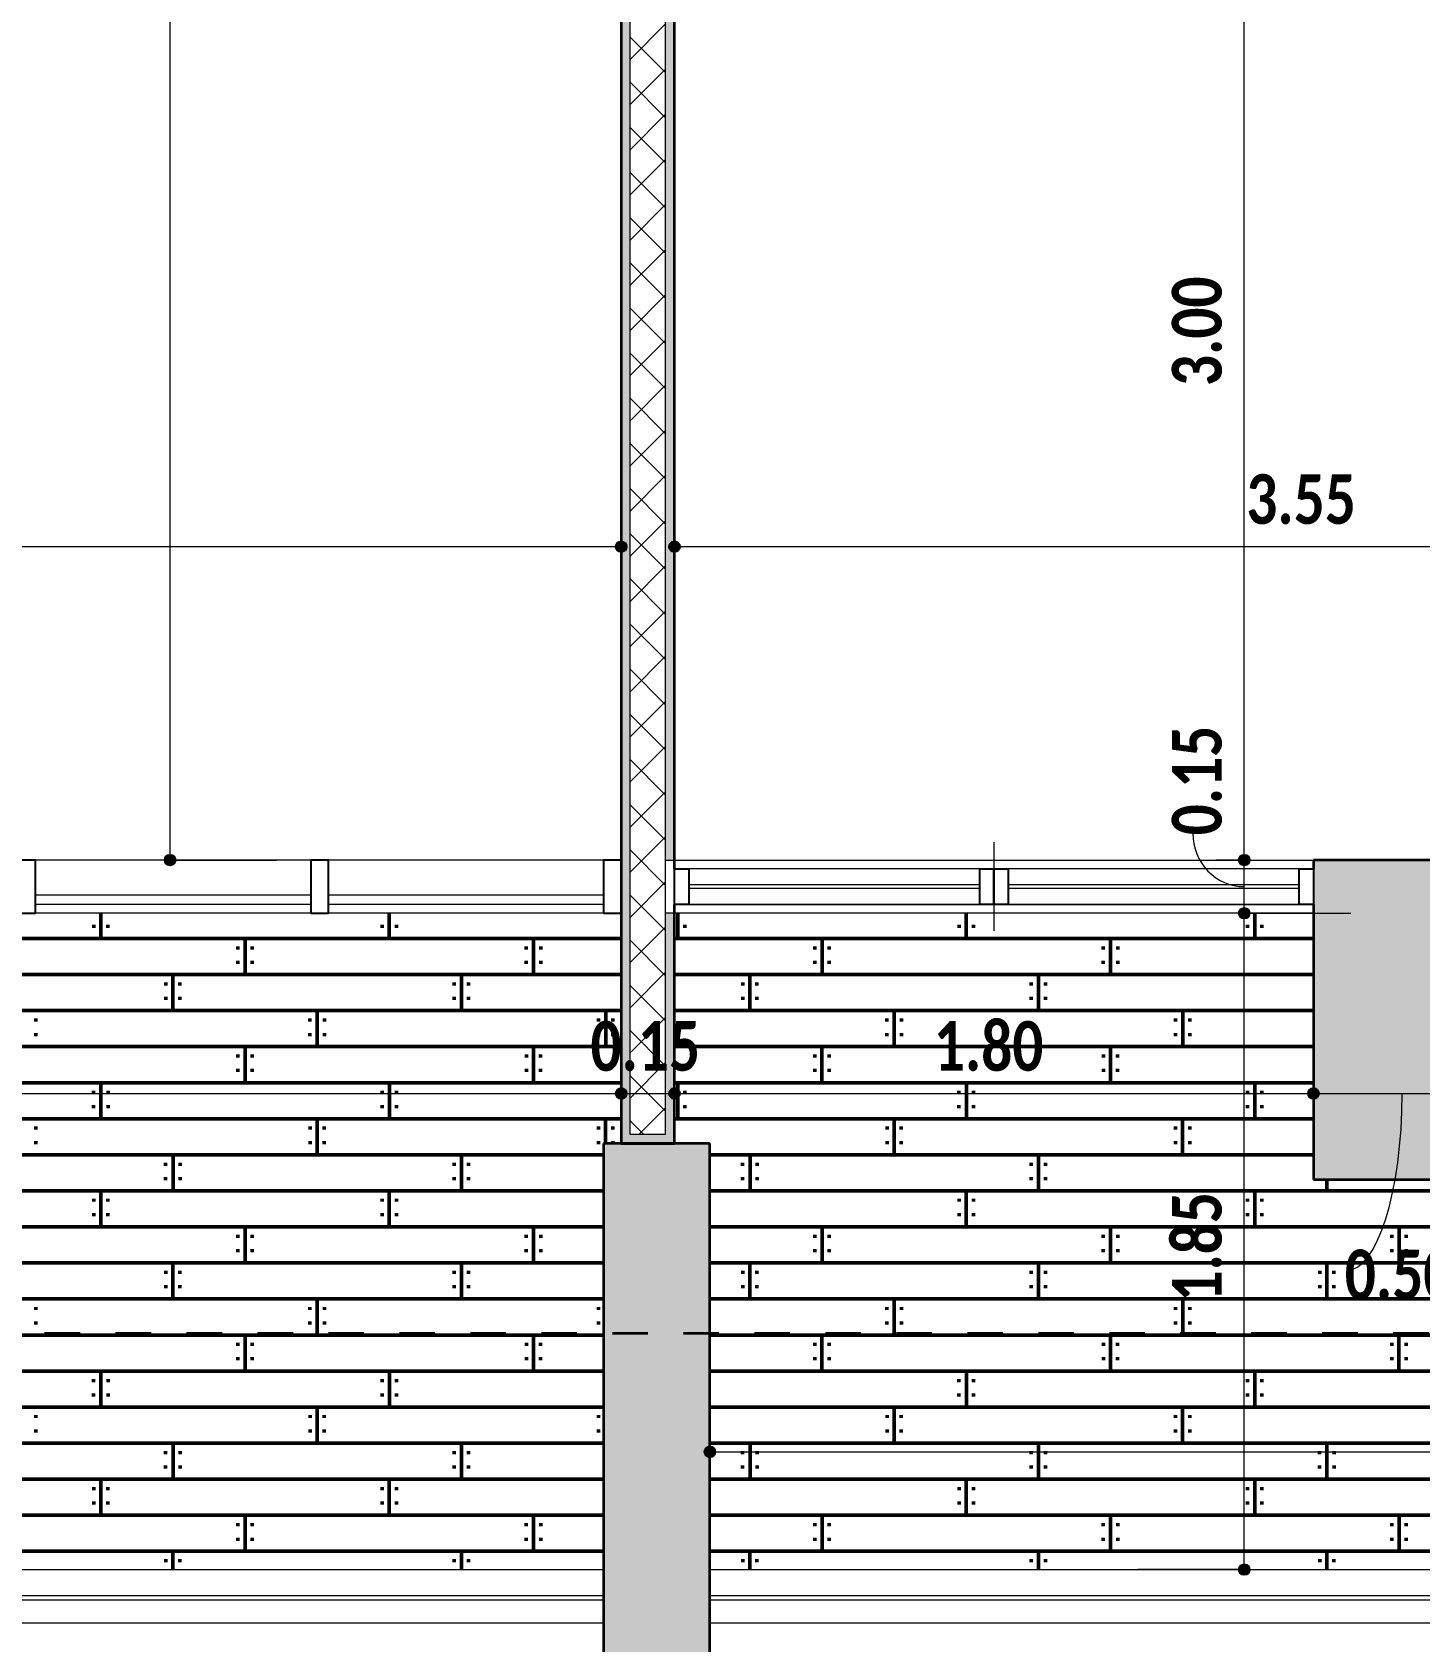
# Model space of a CAD drawing. Header units: metres. Extents: x -144 to 1000, y -717 to 29.
# Drawn here: x 881.165 to 885.075, y -569.429 to -564.893 of the extents above; entities that cross this region are included whole.
import ezdxf

# ---------------------------------------------------------------- set-up
doc = ezdxf.new("R2010")
doc.units = ezdxf.units.M
doc.linetypes.add('Basculante', pattern=[0.11625, 0.075, -0.04125])
doc.layers.get('0').update_dxf_attribs({"color": 1})
for name, color, linetype, lineweight in [('A-ANNO-DIMS', 1, 'Continuous', 9), ('A-DETL', 1, 'Continuous', 9), ('A-DETL-GENF', 1, 'Continuous', 9), ('A-FLOR', 2, 'Continuous', 9), ('A-FLOR-HRAL', 1, 'Continuous', 9), ('A-FLOR-PATT', 8, 'Continuous', 50), ('A-GLAZ', 1, 'Continuous', 9), ('A-GLAZ-CURT', 1, 'Continuous', 9), ('A-GLAZ-CWMG', 1, 'Continuous', 9), ('A-WALL', 4, 'Continuous', 9), ('S-COLS', 7, 'Continuous', 9)]:
    doc.layers.add(name, color=color, linetype=linetype, lineweight=lineweight)
doc.layers.add('A-WALL-PATT', color=7, linetype='Continuous', lineweight=35, true_color=0x9c9c9c)
doc.styles.add('Calibri_B_4', font='calibrib.ttf', dxfattribs={"height": 0.1125})

# ---------------------------------------------------------------- blocks, each defined once
blk = doc.blocks.new('J')
at = {"layer": 'A-ANNO-DIMS', "lineweight": 25}
h = blk.add_hatch(color=256, dxfattribs=at)
edge = h.paths.add_edge_path()
edge.add_arc((876.1198, -507.4921), 0.015, 0, 360)
h = blk.add_hatch(color=256, dxfattribs=at)
edge = h.paths.add_edge_path()
edge.add_arc((876.2698, -507.4921), 0.015, 0, 360)
h = blk.add_hatch(color=256, dxfattribs=at)
edge = h.paths.add_edge_path()
edge.add_arc((874.8486, -508.3754), 0.015, 0, 360)
h = blk.add_hatch(color=256, dxfattribs=at)
edge = h.paths.add_edge_path()
edge.add_arc((877.8753, -508.3754), 0.015, 0, 360)
h = blk.add_hatch(color=256, dxfattribs=at)
edge = h.paths.add_edge_path()
edge.add_arc((877.8753, -508.3754), 0.015, 0, 360)
h = blk.add_hatch(color=256, dxfattribs=at)
edge = h.paths.add_edge_path()
edge.add_arc((877.8753, -508.5254), 0.015, 0, 360)
h = blk.add_hatch(color=256, dxfattribs=at)
edge = h.paths.add_edge_path()
edge.add_arc((877.8753, -508.5254), 0.015, 0, 360)
h = blk.add_hatch(color=256, dxfattribs=at)
edge = h.paths.add_edge_path()
edge.add_arc((876.1198, -509.0336), 0.015, 0, 360)
h = blk.add_hatch(color=256, dxfattribs=at)
edge = h.paths.add_edge_path()
edge.add_arc((876.1198, -509.0336), 0.015, 0, 360)
h = blk.add_hatch(color=256, dxfattribs=at)
edge = h.paths.add_edge_path()
edge.add_arc((876.2698, -509.0336), 0.015, 0, 360)
h = blk.add_hatch(color=256, dxfattribs=at)
edge = h.paths.add_edge_path()
edge.add_arc((876.2698, -509.0336), 0.015, 0, 360)
h = blk.add_hatch(color=256, dxfattribs=at)
edge = h.paths.add_edge_path()
edge.add_arc((878.07, -509.0336), 0.015, 0, 360)
h = blk.add_hatch(color=256, dxfattribs=at)
edge = h.paths.add_edge_path()
edge.add_arc((878.07, -509.0336), 0.015, 0, 360)
h = blk.add_hatch(color=256, dxfattribs=at)
edge = h.paths.add_edge_path()
edge.add_arc((876.3698, -510.0434), 0.015, 0, 360)
h = blk.add_hatch(color=256, dxfattribs=at)
edge = h.paths.add_edge_path()
edge.add_arc((877.8753, -510.3754), 0.015, 0, 360)
at = {"layer": 'A-WALL-PATT', "lineweight": 5, "true_color": 0x747474}
blk.add_hatch(color=8, dxfattribs=at).paths.add_polyline_path([(876.1198, -509.1744), (876.1448, -509.1744), (876.1448, -505.2504), (876.1198, -505.2504), (876.1198, -509.1735)])
at = {"layer": 'A-WALL-PATT', "true_color": 0x747474}
h = blk.add_hatch(color=8, dxfattribs=at)
h.paths.add_polyline_path([(876.2448, -509.1744), (876.2698, -509.1744), (876.2698, -508.5254), (876.2448, -508.5254), (876.2448, -509.1494), (876.1448, -509.1494), (876.1448, -509.1744)])
h.paths.add_polyline_path([(876.2698, -508.3754), (876.2698, -505.3754), (876.2448, -505.3754), (876.2448, -508.3754), (876.2689, -508.3754)])
at = {"layer": 'A-WALL-PATT', "lineweight": 5, "true_color": 0x747474}
h = blk.add_hatch(color=8, dxfattribs=at)
h.paths.add_polyline_path([(876.0698, -510.9254), (876.3698, -510.9254), (876.3698, -509.1744), (876.0698, -509.1744), (876.0698, -510.6254)])
h.paths.add_polyline_path([(882.895, -510.9254), (883.02, -510.9254), (883.02, -509.1744), (882.72, -509.1744), (882.72, -510.9254)])
at = {"layer": 'S-COLS', "true_color": 0x5c5c5c}
h = blk.add_hatch(color=251, dxfattribs=at)
h.paths.add_polyline_path([(870.37, -509.2755), (870.87, -509.2755), (870.87, -508.3755), (870.37, -508.3755), (870.37, -509.0244)])
h.paths.add_polyline_path([(888.6298, -509.2755), (888.6698, -509.2755), (888.6698, -508.3755), (888.1698, -508.3755), (888.1698, -509.2755), (888.5948, -509.2755)])
h.paths.add_polyline_path([(878.57, -509.2754), (878.57, -508.3754), (878.07, -508.3754), (878.07, -509.2754)])
h.paths.add_polyline_path([(884.87, -501.5754), (884.8701, -501.5754), (884.8698, -498.4254), (884.3701, -498.4255), (884.3701, -501.5754), (884.72, -501.5754)])
h.paths.add_polyline_path([(876.2698, -501.5754), (876.27, -501.5752), (876.2696, -501.0755), (874.5698, -501.0755), (874.5698, -498.9255), (876.2701, -498.9255), (876.2696, -498.4255), (874.2698, -498.4256), (874.2699, -501.5754), (876.2696, -501.5754)])
h.paths.add_polyline_path([(878.57, -501.5754), (878.57, -500.6754), (878.07, -500.6754), (878.07, -501.5754)])
h.paths.add_polyline_path([(870.3699, -501.5754), (870.8699, -501.5754), (870.8699, -500.8755), (870.3699, -500.8755), (870.3699, -501.5004)])
h.paths.add_polyline_path([(888.6701, -501.5754), (888.6701, -500.8755), (888.2701, -500.8755), (888.2701, -501.5754)])
h.paths.add_polyline_path([(878.5701, -499.3255), (878.5701, -498.4255), (878.0701, -498.4255), (878.0701, -499.3255)])
h.paths.add_polyline_path([(870.8698, -499.1255), (870.8698, -498.4244), (870.3698, -498.4255), (870.3698, -499.1255), (870.7279, -499.1255)])
h.paths.add_polyline_path([(888.5707, -499.1255), (888.6701, -499.1255), (888.6701, -498.4244), (888.2701, -498.4255), (888.2701, -499.1255), (888.5457, -499.1255)])
h.paths.add_polyline_path([(888.605, -490.4255), (888.67, -490.4255), (888.67, -489.5255), (888.17, -489.5255), (888.17, -490.4255), (888.5364, -490.4255)])
h.paths.add_polyline_path([(878.42, -490.4255), (878.57, -490.4255), (878.57, -489.5255), (878.07, -489.5255), (878.07, -490.4255), (878.27, -490.4255)])
h.paths.add_polyline_path([(870.57, -489.8255), (871.47, -489.8255), (871.47, -489.3255), (870.57, -489.3255), (870.57, -489.7155)])
at = {"layer": 'A-ANNO-DIMS'}
for p, q in [((874.8486, -508.3754), (874.8486, -501.5754)), ((877.8753, -508.3754), (877.8753, -505.3754)), ((876.1198, -507.4921), (876.1198, -507.1921)), ((876.2698, -507.4921), (876.2698, -507.1921)), ((870.7198, -507.4921), (876.1198, -507.4921)), ((876.1198, -507.4921), (876.1198, -507.5721)), ((876.2698, -507.4921), (879.82, -507.4921)), ((876.2698, -507.4921), (876.2698, -507.5721)), ((874.8486, -508.3754), (874.7686, -508.3754)), ((874.8486, -508.3754), (875.1486, -508.3754)), ((877.8753, -508.3754), (877.7953, -508.3754)), ((877.8753, -508.3754), (877.7953, -508.3754)), ((877.8753, -508.5254), (877.8753, -508.3754)), ((877.8753, -508.3754), (878.1753, -508.3754)), ((877.8753, -508.3754), (878.1753, -508.3754)), ((877.8753, -508.5254), (877.7953, -508.5254)), ((877.8753, -508.5254), (877.7953, -508.5254)), ((877.8753, -510.3754), (877.8753, -508.5254)), ((877.8753, -508.5254), (878.1753, -508.5254)), ((877.8753, -508.5254), (878.1753, -508.5254)), ((876.1198, -509.0336), (876.1198, -508.7336)), ((876.1198, -509.0336), (876.1198, -508.7336)), ((876.2698, -509.0336), (876.2698, -508.7336)), ((876.2698, -509.0336), (876.2698, -508.7336)), ((878.07, -509.0336), (878.07, -508.7336)), ((878.07, -509.0336), (878.07, -508.7336)), ((870.87, -509.0336), (876.1198, -509.0336)), ((876.1198, -509.0336), (876.1198, -509.1136)), ((876.1198, -509.0336), (876.2698, -509.0336)), ((876.1198, -509.0336), (876.1198, -509.1136)), ((876.2698, -509.0336), (876.2698, -509.1136)), ((876.2698, -509.0336), (878.07, -509.0336)), ((876.2698, -509.0336), (876.2698, -509.1136)), ((878.07, -509.0336), (878.07, -509.1136)), ((878.07, -509.0336), (878.57, -509.0336)), ((878.07, -509.0336), (878.07, -509.1136)), ((876.3698, -510.0434), (876.3698, -509.7434)), ((876.3698, -510.0434), (882.72, -510.0434)), ((876.3698, -510.0434), (876.3698, -510.1234)), ((877.8753, -510.3754), (877.5753, -510.3754)), ((877.8753, -510.3754), (877.9553, -510.3754))]:
    blk.add_line(p, q, dxfattribs=at)
at = {"layer": 'A-ANNO-DIMS', "lineweight": 25}
for centre in [(876.1198, -507.4921), (876.2698, -507.4921), (874.8486, -508.3754), (877.8753, -508.3754), (877.8753, -508.3754), (877.8753, -508.5254), (877.8753, -508.5254), (876.1198, -509.0336), (876.1198, -509.0336), (876.2698, -509.0336), (876.2698, -509.0336), (878.07, -509.0336), (878.07, -509.0336), (876.3698, -510.0434), (877.8753, -510.3754)]:
    blk.add_circle(centre, 0.015, dxfattribs=at)
at = {"layer": 'A-ANNO-DIMS'}
for centre, major_axis, ratio, start_param, end_param in [((877.8753, -508.3008), (0, 0.1496), 0.969878, 1.570796, 3.141593), ((878.1633, -509.0336), (0, 0.4987), 0.31426, 3.141593, 4.712389)]:
    blk.add_ellipse(centre, major_axis=major_axis, ratio=ratio, start_param=start_param, end_param=end_param, dxfattribs=at)
at = {"layer": 'A-DETL', "color": 7, "linetype": 'Basculante', "lineweight": 35}
blk.add_line((886.795, -509.7102), (872.57, -509.7102), dxfattribs=at)
at = {"layer": 'A-DETL-GENF', "lineweight": 25}
for p, q in [((876.27, -508.4004), (876.31, -508.4004)), ((876.27, -508.5004), (876.27, -508.4004)), ((876.31, -508.4004), (876.31, -508.5004)), ((877.13, -508.4004), (877.17, -508.4004)), ((877.13, -508.5004), (877.13, -508.4004)), ((877.17, -508.4004), (877.17, -508.5004)), ((877.17, -508.4004), (877.21, -508.4004)), ((877.17, -508.5004), (877.17, -508.4004)), ((877.21, -508.4004), (877.21, -508.5004)), ((878.03, -508.4004), (878.07, -508.4004)), ((878.03, -508.5004), (878.03, -508.4004)), ((878.07, -508.4004), (878.07, -508.5004)), ((876.31, -508.5004), (876.27, -508.5004)), ((877.17, -508.5004), (877.13, -508.5004)), ((877.21, -508.5004), (877.17, -508.5004)), ((878.07, -508.5004), (878.03, -508.5004))]:
    blk.add_line(p, q, dxfattribs=at)
at = {"layer": 'A-DETL-GENF'}
for p, q in [((877.13, -508.4004), (876.31, -508.4004)), ((878.03, -508.4004), (877.21, -508.4004)), ((877.13, -508.4454), (876.31, -508.4454)), ((877.13, -508.4554), (876.31, -508.4554)), ((878.03, -508.4454), (877.21, -508.4454)), ((878.03, -508.4554), (877.21, -508.4554)), ((877.13, -508.5004), (876.31, -508.5004)), ((878.03, -508.5004), (877.21, -508.5004))]:
    blk.add_line(p, q, dxfattribs=at)
at = {"layer": 'A-FLOR'}
for p, q in [((875.2448, -508.5254), (874.4698, -508.5254)), ((876.0698, -508.5254), (875.2948, -508.5254)), ((878.0698, -509.2754), (878.0698, -508.5254))]:
    blk.add_line(p, q, dxfattribs=at)
at = {"layer": 'A-FLOR-HRAL'}
for p, q in [((876.0698, -510.4494), (870.406, -510.4494)), ((882.72, -510.4494), (876.3698, -510.4494)), ((876.0698, -510.4614), (870.394, -510.4614)), ((882.72, -510.4614), (876.3698, -510.4614))]:
    blk.add_line(p, q, dxfattribs=at)
at = {"layer": 'A-FLOR-PATT', "color": 8, "true_color": 0x808080, "transparency": 33554559}
for p, q in [((874.6334, -508.5255), (874.6334, -508.5254)), ((874.6534, -508.5972), (874.6534, -508.5254)), ((874.6734, -508.5255), (874.6734, -508.5254)), ((875.4462, -508.5255), (875.4462, -508.5254)), ((875.4662, -508.5972), (875.4662, -508.5254)), ((875.4862, -508.5255), (875.4862, -508.5254)), ((876.279, -508.5972), (876.279, -508.5254)), ((876.299, -508.5255), (876.299, -508.5254)), ((877.0718, -508.5255), (877.0718, -508.5254)), ((877.0918, -508.5972), (877.0918, -508.5254)), ((877.1118, -508.5255), (877.1118, -508.5254)), ((877.8846, -508.5255), (877.8846, -508.5254)), ((877.9046, -508.5972), (877.9046, -508.5254)), ((877.9246, -508.5255), (877.9246, -508.5254)), ((874.6334, -508.5662), (874.6334, -508.5578)), ((874.6734, -508.5662), (874.6734, -508.5578)), ((875.4462, -508.5662), (875.4462, -508.5578)), ((875.4862, -508.5662), (875.4862, -508.5578)), ((876.299, -508.5662), (876.299, -508.5578)), ((877.0718, -508.5662), (877.0718, -508.5578)), ((877.1118, -508.5662), (877.1118, -508.5578)), ((877.8846, -508.5662), (877.8846, -508.5578)), ((877.9246, -508.5662), (877.9246, -508.5578)), ((870.87, -508.5966), (876.1198, -508.5966)), ((875.0394, -508.6275), (875.0394, -508.6192)), ((875.0602, -508.6982), (875.0602, -508.5966)), ((875.0802, -508.6275), (875.0802, -508.6192)), ((875.8522, -508.6275), (875.8522, -508.6192)), ((875.873, -508.6982), (875.873, -508.5966)), ((875.893, -508.6275), (875.893, -508.6192)), ((876.2698, -508.5966), (878.0698, -508.5966)), ((876.665, -508.6275), (876.665, -508.6192)), ((876.6858, -508.6982), (876.6858, -508.5966)), ((876.7058, -508.6275), (876.7058, -508.6192)), ((877.4778, -508.6275), (877.4778, -508.6192)), ((877.4986, -508.6982), (877.4986, -508.5966)), ((877.5186, -508.6275), (877.5186, -508.6192)), ((875.0394, -508.6682), (875.0394, -508.6598)), ((875.0802, -508.6682), (875.0802, -508.6598)), ((875.8522, -508.6682), (875.8522, -508.6598)), ((875.893, -508.6682), (875.893, -508.6598)), ((876.665, -508.6682), (876.665, -508.6598)), ((876.7058, -508.6682), (876.7058, -508.6598)), ((877.4778, -508.6682), (877.4778, -508.6598)), ((877.5186, -508.6682), (877.5186, -508.6598)), ((870.87, -508.6982), (876.1198, -508.6982)), ((874.8366, -508.7287), (874.8366, -508.7204)), ((874.8566, -508.8004), (874.8566, -508.6988)), ((874.8766, -508.7287), (874.8766, -508.7204)), ((875.6494, -508.7287), (875.6494, -508.7204)), ((875.6694, -508.8004), (875.6694, -508.6988)), ((875.6894, -508.7287), (875.6894, -508.7204)), ((876.2698, -508.6982), (878.0698, -508.6982)), ((876.4622, -508.7287), (876.4622, -508.7204)), ((876.4822, -508.8004), (876.4822, -508.6988)), ((876.5022, -508.7287), (876.5022, -508.7204)), ((877.275, -508.7287), (877.275, -508.7204)), ((877.295, -508.8004), (877.295, -508.6988)), ((877.315, -508.7287), (877.315, -508.7204)), ((874.8366, -508.7694), (874.8366, -508.761)), ((874.8766, -508.7694), (874.8766, -508.761)), ((875.6494, -508.7694), (875.6494, -508.761)), ((875.6894, -508.7694), (875.6894, -508.761)), ((876.4622, -508.7694), (876.4622, -508.761)), ((876.5022, -508.7694), (876.5022, -508.761)), ((877.275, -508.7694), (877.275, -508.761)), ((877.315, -508.7694), (877.315, -508.761)), ((870.87, -508.7998), (876.1198, -508.7998)), ((875.2634, -508.9014), (875.2634, -508.7998)), ((876.0762, -508.9014), (876.0762, -508.7998)), ((876.2698, -508.7998), (878.0698, -508.7998)), ((876.889, -508.9014), (876.889, -508.7998)), ((877.7018, -508.9014), (877.7018, -508.7998)), ((874.4706, -508.8307), (874.4706, -508.8224)), ((874.4706, -508.8714), (874.4706, -508.863)), ((875.2426, -508.8307), (875.2426, -508.8224)), ((875.2426, -508.8714), (875.2426, -508.863)), ((875.2834, -508.8307), (875.2834, -508.8224)), ((875.2834, -508.8714), (875.2834, -508.863)), ((876.0554, -508.8307), (876.0554, -508.8224)), ((876.0554, -508.8714), (876.0554, -508.863)), ((876.0962, -508.8307), (876.0962, -508.8224)), ((876.0962, -508.8714), (876.0962, -508.863)), ((876.8682, -508.8307), (876.8682, -508.8224)), ((876.8682, -508.8714), (876.8682, -508.863)), ((876.909, -508.8307), (876.909, -508.8224)), ((876.909, -508.8714), (876.909, -508.863)), ((877.681, -508.8307), (877.681, -508.8224)), ((877.681, -508.8714), (877.681, -508.863)), ((877.7218, -508.8307), (877.7218, -508.8224)), ((877.7218, -508.8714), (877.7218, -508.863)), ((870.87, -508.9014), (876.1198, -508.9014)), ((875.0598, -509.0036), (875.0598, -508.902)), ((875.8726, -509.0036), (875.8726, -508.902)), ((876.2698, -508.9014), (878.0698, -508.9014)), ((876.6854, -509.0036), (876.6854, -508.902)), ((877.4982, -509.0036), (877.4982, -508.902)), ((875.0398, -508.9319), (875.0398, -508.9236)), ((875.0798, -508.9319), (875.0798, -508.9236)), ((875.8526, -508.9319), (875.8526, -508.9236)), ((875.8926, -508.9319), (875.8926, -508.9236)), ((876.6654, -508.9319), (876.6654, -508.9236)), ((876.7054, -508.9319), (876.7054, -508.9236)), ((877.4782, -508.9319), (877.4782, -508.9236)), ((877.5182, -508.9319), (877.5182, -508.9236)), ((875.0398, -508.9726), (875.0398, -508.9642)), ((875.0798, -508.9726), (875.0798, -508.9642)), ((875.8526, -508.9726), (875.8526, -508.9642)), ((875.8926, -508.9726), (875.8926, -508.9642)), ((876.6654, -508.9726), (876.6654, -508.9642)), ((876.7054, -508.9726), (876.7054, -508.9642)), ((877.4782, -508.9726), (877.4782, -508.9642)), ((877.5182, -508.9726), (877.5182, -508.9642)), ((870.87, -509.003), (876.1198, -509.003)), ((874.633, -509.0339), (874.633, -509.0256)), ((874.6538, -509.1046), (874.6538, -509.003)), ((874.6738, -509.0339), (874.6738, -509.0256)), ((875.4458, -509.0339), (875.4458, -509.0256)), ((875.4666, -509.1046), (875.4666, -509.003)), ((875.4866, -509.0339), (875.4866, -509.0256)), ((876.2698, -509.003), (878.0698, -509.003)), ((876.2794, -509.1046), (876.2794, -509.003)), ((876.2994, -509.0339), (876.2994, -509.0256)), ((877.0714, -509.0339), (877.0714, -509.0256)), ((877.0922, -509.1046), (877.0922, -509.003)), ((877.1122, -509.0339), (877.1122, -509.0256)), ((877.8842, -509.0339), (877.8842, -509.0256)), ((877.905, -509.1046), (877.905, -509.003)), ((877.925, -509.0339), (877.925, -509.0256)), ((874.633, -509.0746), (874.633, -509.0662)), ((874.6738, -509.0746), (874.6738, -509.0662)), ((875.4458, -509.0746), (875.4458, -509.0662)), ((875.4866, -509.0746), (875.4866, -509.0662)), ((876.2994, -509.0746), (876.2994, -509.0662)), ((877.0714, -509.0746), (877.0714, -509.0662)), ((877.1122, -509.0746), (877.1122, -509.0662)), ((877.8842, -509.0746), (877.8842, -509.0662)), ((877.925, -509.0746), (877.925, -509.0662)), ((870.87, -509.1046), (876.1198, -509.1046)), ((874.4702, -509.1351), (874.4702, -509.1268)), ((875.243, -509.1351), (875.243, -509.1268)), ((875.263, -509.2068), (875.263, -509.1052)), ((875.283, -509.1351), (875.283, -509.1268)), ((876.0558, -509.1351), (876.0558, -509.1268)), ((876.0758, -509.1743), (876.0758, -509.1052)), ((876.0958, -509.1351), (876.0958, -509.1268)), ((876.2698, -509.1046), (878.0698, -509.1046)), ((876.8686, -509.1351), (876.8686, -509.1268)), ((876.8886, -509.2068), (876.8886, -509.1052)), ((876.9086, -509.1351), (876.9086, -509.1268)), ((877.6814, -509.1351), (877.6814, -509.1268)), ((877.7014, -509.2068), (877.7014, -509.1052)), ((877.7214, -509.1351), (877.7214, -509.1268)), ((874.4702, -509.1758), (874.4702, -509.1674)), ((875.243, -509.1758), (875.243, -509.1674)), ((875.283, -509.1758), (875.283, -509.1674)), ((876.0558, -509.1758), (876.0558, -509.1674)), ((876.0958, -509.1739), (876.0958, -509.1674)), ((876.8686, -509.1758), (876.8686, -509.1674)), ((876.9086, -509.1758), (876.9086, -509.1674)), ((877.6814, -509.1758), (877.6814, -509.1674)), ((877.7214, -509.1758), (877.7214, -509.1674)), ((870.87, -509.2062), (876.0698, -509.2062)), ((874.857, -509.3078), (874.857, -509.2062)), ((875.6698, -509.3078), (875.6698, -509.2062)), ((876.3698, -509.2062), (878.0698, -509.2062)), ((876.4826, -509.3078), (876.4826, -509.2062)), ((877.2954, -509.3078), (877.2954, -509.2062)), ((874.8362, -509.2371), (874.8362, -509.2288)), ((874.8362, -509.2778), (874.8362, -509.2694)), ((874.877, -509.2371), (874.877, -509.2288)), ((874.877, -509.2778), (874.877, -509.2694)), ((875.649, -509.2371), (875.649, -509.2288)), ((875.649, -509.2778), (875.649, -509.2694)), ((875.6898, -509.2371), (875.6898, -509.2288)), ((875.6898, -509.2778), (875.6898, -509.2694)), ((876.4618, -509.2371), (876.4618, -509.2288)), ((876.4618, -509.2778), (876.4618, -509.2694)), ((876.5026, -509.2371), (876.5026, -509.2288)), ((876.5026, -509.2778), (876.5026, -509.2694)), ((877.2746, -509.2371), (877.2746, -509.2288)), ((877.2746, -509.2778), (877.2746, -509.2694)), ((877.3154, -509.2371), (877.3154, -509.2288)), ((877.3154, -509.2778), (877.3154, -509.2694)), ((870.52, -509.3078), (876.0698, -509.3078)), ((874.6534, -509.41), (874.6534, -509.3084)), ((875.4662, -509.41), (875.4662, -509.3084)), ((876.3698, -509.3078), (882.72, -509.3078)), ((877.0918, -509.41), (877.0918, -509.3084)), ((877.9046, -509.41), (877.9046, -509.3084)), ((878.0874, -509.2778), (878.0874, -509.2754)), ((878.1082, -509.3078), (878.1082, -509.2754)), ((878.1282, -509.2778), (878.1282, -509.2754)), ((874.6334, -509.3383), (874.6334, -509.33)), ((874.6734, -509.3383), (874.6734, -509.33)), ((875.4462, -509.3383), (875.4462, -509.33)), ((875.4862, -509.3383), (875.4862, -509.33)), ((877.0718, -509.3383), (877.0718, -509.33)), ((877.1118, -509.3383), (877.1118, -509.33)), ((877.8846, -509.3383), (877.8846, -509.33)), ((877.9246, -509.3383), (877.9246, -509.33)), ((870.52, -509.4094), (876.0698, -509.4094)), ((874.6334, -509.379), (874.6334, -509.3706)), ((874.6734, -509.379), (874.6734, -509.3706)), ((875.0602, -509.511), (875.0602, -509.4094)), ((875.4462, -509.379), (875.4462, -509.3706)), ((875.4862, -509.379), (875.4862, -509.3706)), ((875.873, -509.511), (875.873, -509.4094)), ((876.3698, -509.4094), (882.72, -509.4094)), ((876.6858, -509.511), (876.6858, -509.4094)), ((877.0718, -509.379), (877.0718, -509.3706)), ((877.1118, -509.379), (877.1118, -509.3706)), ((877.4986, -509.511), (877.4986, -509.4094)), ((877.8846, -509.379), (877.8846, -509.3706)), ((877.9246, -509.379), (877.9246, -509.3706)), ((878.3114, -509.511), (878.3114, -509.4094)), ((875.0394, -509.4403), (875.0394, -509.432)), ((875.0802, -509.4403), (875.0802, -509.432)), ((875.8522, -509.4403), (875.8522, -509.432)), ((875.893, -509.4403), (875.893, -509.432)), ((876.665, -509.4403), (876.665, -509.432)), ((876.7058, -509.4403), (876.7058, -509.432)), ((877.4778, -509.4403), (877.4778, -509.432)), ((877.5186, -509.4403), (877.5186, -509.432)), ((878.2906, -509.4403), (878.2906, -509.432)), ((878.3314, -509.4403), (878.3314, -509.432)), ((875.0394, -509.481), (875.0394, -509.4726)), ((875.0802, -509.481), (875.0802, -509.4726)), ((875.8522, -509.481), (875.8522, -509.4726)), ((875.893, -509.481), (875.893, -509.4726)), ((876.665, -509.481), (876.665, -509.4726)), ((876.7058, -509.481), (876.7058, -509.4726)), ((877.4778, -509.481), (877.4778, -509.4726)), ((877.5186, -509.481), (877.5186, -509.4726)), ((878.2906, -509.481), (878.2906, -509.4726)), ((878.3314, -509.481), (878.3314, -509.4726)), ((870.52, -509.511), (876.0698, -509.511)), ((874.8366, -509.5415), (874.8366, -509.5332)), ((874.8566, -509.6132), (874.8566, -509.5116)), ((874.8766, -509.5415), (874.8766, -509.5332)), ((875.6494, -509.5415), (875.6494, -509.5332)), ((875.6694, -509.6132), (875.6694, -509.5116)), ((875.6894, -509.5415), (875.6894, -509.5332)), ((876.3698, -509.511), (882.72, -509.511)), ((876.4622, -509.5415), (876.4622, -509.5332)), ((876.4822, -509.6132), (876.4822, -509.5116)), ((876.5022, -509.5415), (876.5022, -509.5332)), ((877.275, -509.5415), (877.275, -509.5332)), ((877.295, -509.6132), (877.295, -509.5116)), ((877.315, -509.5415), (877.315, -509.5332)), ((878.0878, -509.5415), (878.0878, -509.5332)), ((878.1078, -509.6132), (878.1078, -509.5116)), ((878.1278, -509.5415), (878.1278, -509.5332)), ((874.8366, -509.5822), (874.8366, -509.5738)), ((874.8766, -509.5822), (874.8766, -509.5738)), ((875.6494, -509.5822), (875.6494, -509.5738)), ((875.6894, -509.5822), (875.6894, -509.5738)), ((876.4622, -509.5822), (876.4622, -509.5738)), ((876.5022, -509.5822), (876.5022, -509.5738)), ((877.275, -509.5822), (877.275, -509.5738)), ((877.315, -509.5822), (877.315, -509.5738)), ((878.0878, -509.5822), (878.0878, -509.5738)), ((878.1278, -509.5822), (878.1278, -509.5738)), ((870.52, -509.6126), (876.0698, -509.6126)), ((874.4706, -509.6435), (874.4706, -509.6352)), ((875.2426, -509.6435), (875.2426, -509.6352)), ((875.2634, -509.7142), (875.2634, -509.6126)), ((875.2834, -509.6435), (875.2834, -509.6352)), ((876.0554, -509.6435), (876.0554, -509.6352)), ((876.3698, -509.6126), (882.72, -509.6126)), ((876.8682, -509.6435), (876.8682, -509.6352)), ((876.889, -509.7142), (876.889, -509.6126)), ((876.909, -509.6435), (876.909, -509.6352)), ((877.681, -509.6435), (877.681, -509.6352)), ((877.7018, -509.7142), (877.7018, -509.6126)), ((877.7218, -509.6435), (877.7218, -509.6352)), ((874.4706, -509.6842), (874.4706, -509.6758)), ((875.2426, -509.6842), (875.2426, -509.6758)), ((875.2834, -509.6842), (875.2834, -509.6758)), ((876.0554, -509.6842), (876.0554, -509.6758)), ((876.8682, -509.6842), (876.8682, -509.6758)), ((876.909, -509.6842), (876.909, -509.6758)), ((877.681, -509.6842), (877.681, -509.6758)), ((877.7218, -509.6842), (877.7218, -509.6758)), ((870.52, -509.7142), (876.0698, -509.7142)), ((875.0598, -509.8164), (875.0598, -509.7148)), ((875.8726, -509.8164), (875.8726, -509.7148)), ((876.3698, -509.7142), (882.72, -509.7142)), ((876.6854, -509.8164), (876.6854, -509.7148)), ((877.4982, -509.8164), (877.4982, -509.7148)), ((878.311, -509.8164), (878.311, -509.7148)), ((875.0398, -509.7447), (875.0398, -509.7364)), ((875.0798, -509.7447), (875.0798, -509.7364)), ((875.8526, -509.7447), (875.8526, -509.7364)), ((875.8926, -509.7447), (875.8926, -509.7364)), ((876.6654, -509.7447), (876.6654, -509.7364)), ((876.7054, -509.7447), (876.7054, -509.7364)), ((877.4782, -509.7447), (877.4782, -509.7364)), ((877.5182, -509.7447), (877.5182, -509.7364)), ((878.291, -509.7447), (878.291, -509.7364)), ((878.331, -509.7447), (878.331, -509.7364)), ((870.52, -509.8158), (876.0698, -509.8158)), ((874.6538, -509.9174), (874.6538, -509.8158)), ((875.0398, -509.7854), (875.0398, -509.777)), ((875.0798, -509.7854), (875.0798, -509.777)), ((875.4666, -509.9174), (875.4666, -509.8158)), ((875.8526, -509.7854), (875.8526, -509.777)), ((875.8926, -509.7854), (875.8926, -509.777)), ((876.3698, -509.8158), (882.72, -509.8158)), ((876.6654, -509.7854), (876.6654, -509.777)), ((876.7054, -509.7854), (876.7054, -509.777)), ((877.0922, -509.9174), (877.0922, -509.8158)), ((877.4782, -509.7854), (877.4782, -509.777)), ((877.5182, -509.7854), (877.5182, -509.777)), ((877.905, -509.9174), (877.905, -509.8158)), ((878.291, -509.7854), (878.291, -509.777)), ((878.331, -509.7854), (878.331, -509.777)), ((874.633, -509.8467), (874.633, -509.8384)), ((874.6738, -509.8467), (874.6738, -509.8384)), ((875.4458, -509.8467), (875.4458, -509.8384)), ((875.4866, -509.8467), (875.4866, -509.8384)), ((877.0714, -509.8467), (877.0714, -509.8384)), ((877.1122, -509.8467), (877.1122, -509.8384)), ((877.8842, -509.8467), (877.8842, -509.8384)), ((877.925, -509.8467), (877.925, -509.8384)), ((874.633, -509.8874), (874.633, -509.879)), ((874.6738, -509.8874), (874.6738, -509.879)), ((875.4458, -509.8874), (875.4458, -509.879)), ((875.4866, -509.8874), (875.4866, -509.879)), ((877.0714, -509.8874), (877.0714, -509.879)), ((877.1122, -509.8874), (877.1122, -509.879)), ((877.8842, -509.8874), (877.8842, -509.879)), ((877.925, -509.8874), (877.925, -509.879)), ((870.52, -509.9174), (876.0698, -509.9174)), ((874.4702, -509.9479), (874.4702, -509.9396)), ((875.243, -509.9479), (875.243, -509.9396)), ((875.263, -510.0196), (875.263, -509.918)), ((875.283, -509.9479), (875.283, -509.9396)), ((876.0558, -509.9479), (876.0558, -509.9396)), ((876.3698, -509.9174), (882.72, -509.9174)), ((876.8686, -509.9479), (876.8686, -509.9396)), ((876.8886, -510.0196), (876.8886, -509.918)), ((876.9086, -509.9479), (876.9086, -509.9396)), ((877.6814, -509.9479), (877.6814, -509.9396)), ((877.7014, -510.0196), (877.7014, -509.918)), ((877.7214, -509.9479), (877.7214, -509.9396)), ((874.4702, -509.9886), (874.4702, -509.9802)), ((875.243, -509.9886), (875.243, -509.9802)), ((875.283, -509.9886), (875.283, -509.9802)), ((876.0558, -509.9886), (876.0558, -509.9802)), ((876.8686, -509.9886), (876.8686, -509.9802)), ((876.9086, -509.9886), (876.9086, -509.9802)), ((877.6814, -509.9886), (877.6814, -509.9802)), ((877.7214, -509.9886), (877.7214, -509.9802)), ((870.52, -510.019), (876.0698, -510.019)), ((874.8362, -510.0499), (874.8362, -510.0416)), ((874.857, -510.1206), (874.857, -510.019)), ((874.877, -510.0499), (874.877, -510.0416)), ((875.649, -510.0499), (875.649, -510.0416)), ((875.6698, -510.1206), (875.6698, -510.019)), ((875.6898, -510.0499), (875.6898, -510.0416)), ((876.3698, -510.019), (882.72, -510.019)), ((876.4618, -510.0499), (876.4618, -510.0416)), ((876.4826, -510.1206), (876.4826, -510.019)), ((876.5026, -510.0499), (876.5026, -510.0416)), ((877.2746, -510.0499), (877.2746, -510.0416)), ((877.2954, -510.1206), (877.2954, -510.019)), ((877.3154, -510.0499), (877.3154, -510.0416)), ((878.0874, -510.0499), (878.0874, -510.0416)), ((878.1082, -510.1206), (878.1082, -510.019)), ((878.1282, -510.0499), (878.1282, -510.0416)), ((874.8362, -510.0906), (874.8362, -510.0822)), ((874.877, -510.0906), (874.877, -510.0822)), ((875.649, -510.0906), (875.649, -510.0822)), ((875.6898, -510.0906), (875.6898, -510.0822)), ((876.4618, -510.0906), (876.4618, -510.0822)), ((876.5026, -510.0906), (876.5026, -510.0822)), ((877.2746, -510.0906), (877.2746, -510.0822)), ((877.3154, -510.0906), (877.3154, -510.0822)), ((878.0874, -510.0906), (878.0874, -510.0822)), ((878.1282, -510.0906), (878.1282, -510.0822)), ((870.52, -510.1206), (876.0698, -510.1206)), ((874.6534, -510.2228), (874.6534, -510.1212)), ((875.4662, -510.2228), (875.4662, -510.1212)), ((876.3698, -510.1206), (882.72, -510.1206)), ((877.0918, -510.2228), (877.0918, -510.1212)), ((877.9046, -510.2228), (877.9046, -510.1212)), ((874.6334, -510.1511), (874.6334, -510.1428)), ((874.6734, -510.1511), (874.6734, -510.1428)), ((875.4462, -510.1511), (875.4462, -510.1428)), ((875.4862, -510.1511), (875.4862, -510.1428)), ((877.0718, -510.1511), (877.0718, -510.1428)), ((877.1118, -510.1511), (877.1118, -510.1428)), ((877.8846, -510.1511), (877.8846, -510.1428)), ((877.9246, -510.1511), (877.9246, -510.1428)), ((870.52, -510.2222), (876.0698, -510.2222)), ((874.6334, -510.1918), (874.6334, -510.1834)), ((874.6734, -510.1918), (874.6734, -510.1834)), ((875.0602, -510.3238), (875.0602, -510.2222)), ((875.4462, -510.1918), (875.4462, -510.1834)), ((875.4862, -510.1918), (875.4862, -510.1834)), ((875.873, -510.3238), (875.873, -510.2222)), ((876.3698, -510.2222), (882.72, -510.2222)), ((876.6858, -510.3238), (876.6858, -510.2222)), ((877.0718, -510.1918), (877.0718, -510.1834)), ((877.1118, -510.1918), (877.1118, -510.1834)), ((877.4986, -510.3238), (877.4986, -510.2222)), ((877.8846, -510.1918), (877.8846, -510.1834)), ((877.9246, -510.1918), (877.9246, -510.1834)), ((878.3114, -510.3238), (878.3114, -510.2222)), ((875.0394, -510.2531), (875.0394, -510.2448)), ((875.0802, -510.2531), (875.0802, -510.2448)), ((875.8522, -510.2531), (875.8522, -510.2448)), ((875.893, -510.2531), (875.893, -510.2448)), ((876.665, -510.2531), (876.665, -510.2448)), ((876.7058, -510.2531), (876.7058, -510.2448)), ((877.4778, -510.2531), (877.4778, -510.2448)), ((877.5186, -510.2531), (877.5186, -510.2448)), ((878.2906, -510.2531), (878.2906, -510.2448)), ((878.3314, -510.2531), (878.3314, -510.2448)), ((875.0394, -510.2938), (875.0394, -510.2854)), ((875.0802, -510.2938), (875.0802, -510.2854)), ((875.8522, -510.2938), (875.8522, -510.2854)), ((875.893, -510.2938), (875.893, -510.2854)), ((876.665, -510.2938), (876.665, -510.2854)), ((876.7058, -510.2938), (876.7058, -510.2854)), ((877.4778, -510.2938), (877.4778, -510.2854)), ((877.5186, -510.2938), (877.5186, -510.2854)), ((878.2906, -510.2938), (878.2906, -510.2854)), ((878.3314, -510.2938), (878.3314, -510.2854)), ((870.52, -510.3238), (876.0698, -510.3238)), ((874.8366, -510.3543), (874.8366, -510.346)), ((874.8566, -510.3754), (874.8566, -510.3244)), ((874.8766, -510.3543), (874.8766, -510.346)), ((875.6494, -510.3543), (875.6494, -510.346)), ((875.6694, -510.3754), (875.6694, -510.3244)), ((875.6894, -510.3543), (875.6894, -510.346)), ((876.3698, -510.3238), (882.72, -510.3238)), ((876.4622, -510.3543), (876.4622, -510.346)), ((876.4822, -510.3754), (876.4822, -510.3244)), ((876.5022, -510.3543), (876.5022, -510.346)), ((877.275, -510.3543), (877.275, -510.346)), ((877.295, -510.3754), (877.295, -510.3244)), ((877.315, -510.3543), (877.315, -510.346)), ((878.0878, -510.3543), (878.0878, -510.346)), ((878.1078, -510.3754), (878.1078, -510.3244)), ((878.1278, -510.3543), (878.1278, -510.346))]:
    blk.add_line(p, q, dxfattribs=at)
at = {"layer": 'A-GLAZ'}
for p, q in [((877.17, -508.3254), (877.17, -508.5754)), ((876.27, -508.5004), (876.27, -508.4004)), ((877.17, -508.4004), (876.27, -508.4004)), ((877.17, -508.5004), (877.17, -508.4004)), ((877.17, -508.5004), (877.17, -508.4004)), ((878.07, -508.4004), (877.17, -508.4004)), ((878.07, -508.5004), (878.07, -508.4004)), ((876.27, -508.5004), (877.17, -508.5004)), ((877.17, -508.5004), (878.07, -508.5004))]:
    blk.add_line(p, q, dxfattribs=at)
at = {"layer": 'A-GLAZ-CURT', "lineweight": 15}
for p, q in [((875.2448, -508.4749), (874.4698, -508.4749)), ((874.4698, -508.4749), (874.4698, -508.4999)), ((874.4698, -508.4999), (875.2448, -508.4999)), ((875.2448, -508.4999), (875.2448, -508.4749)), ((876.0698, -508.4749), (875.2948, -508.4749)), ((875.2948, -508.4749), (875.2948, -508.4999)), ((875.2948, -508.4999), (876.0698, -508.4999)), ((876.0698, -508.4999), (876.0698, -508.4749))]:
    blk.add_line(p, q, dxfattribs=at)
at = {"layer": 'A-GLAZ-CWMG', "lineweight": 25}
for p, q in [((874.4698, -508.3754), (874.4198, -508.3754)), ((874.4698, -508.5254), (874.4698, -508.3754)), ((874.4198, -508.5254), (874.4698, -508.5254))]:
    blk.add_line(p, q, dxfattribs=at)
at = {"layer": 'A-GLAZ-CWMG'}
for p, q in [((875.2448, -508.3754), (874.4698, -508.3754)), ((876.0698, -508.3754), (875.2948, -508.3754)), ((875.2448, -508.5254), (874.4698, -508.5254)), ((876.0698, -508.5254), (875.2948, -508.5254))]:
    blk.add_line(p, q, dxfattribs=at)
at = {"layer": 'A-GLAZ-CWMG', "lineweight": 25, "extrusion": (0, 0, -1)}
for p, q in [((875.2948, -508.3754), (875.2448, -508.3754)), ((875.2448, -508.3754), (875.2448, -508.5254)), ((875.2948, -508.5254), (875.2948, -508.3754)), ((876.1198, -508.3754), (876.0698, -508.3754)), ((876.0698, -508.3754), (876.0698, -508.5254)), ((876.1198, -508.5254), (876.1198, -508.3754)), ((875.2448, -508.5254), (875.2948, -508.5254)), ((876.0698, -508.5254), (876.1198, -508.5254))]:
    blk.add_line(p, q, dxfattribs=at)
at = {"layer": 'A-WALL', "lineweight": 35}
for p, q in [((876.1198, -505.2254), (876.1198, -509.1744)), ((876.2698, -508.3754), (876.2698, -505.3754)), ((876.27, -508.3754), (876.2698, -508.3754)), ((876.27, -508.4004), (876.27, -508.3754)), ((876.27, -508.5254), (876.27, -508.5004)), ((876.2698, -509.1744), (876.2698, -508.5254)), ((876.2698, -508.5254), (876.27, -508.5254)), ((876.0698, -509.1744), (876.0698, -510.9254)), ((876.3698, -509.1744), (876.0698, -509.1744)), ((876.1198, -509.1744), (876.2698, -509.1744)), ((876.3698, -510.9254), (876.3698, -509.1744))]:
    blk.add_line(p, q, dxfattribs=at)
at = {"layer": 'A-WALL'}
for p, q in [((876.1448, -509.1494), (876.1448, -505.2504)), ((876.2448, -509.1494), (876.2448, -505.3504)), ((876.2448, -508.3754), (876.2698, -508.3754)), ((876.27, -508.3754), (878.07, -508.3754)), ((876.2698, -508.5254), (876.2448, -508.5254)), ((878.07, -508.5254), (876.27, -508.5254)), ((876.2448, -509.1494), (876.1448, -509.1494)), ((870.52, -510.3754), (876.0698, -510.3754)), ((876.3698, -510.3754), (882.72, -510.3754)), ((870.37, -510.5254), (876.0698, -510.5254)), ((876.3698, -510.5254), (878.57, -510.5254))]:
    blk.add_line(p, q, dxfattribs=at)
at = {"layer": 'A-WALL-PATT', "color": 1, "lineweight": 5, "true_color": 0xff0000}
for p, q in [((876.1448, -506.119), (876.2448, -506.019)), ((876.2448, -506.1559), (876.1448, -506.0559)), ((876.1448, -506.2463), (876.2448, -506.1463)), ((876.2448, -506.2832), (876.1448, -506.1832)), ((876.1448, -506.3736), (876.2448, -506.2736)), ((876.2448, -506.4104), (876.1448, -506.3104)), ((876.1448, -506.5009), (876.2448, -506.4009)), ((876.2448, -506.5377), (876.1448, -506.4377)), ((876.1448, -506.6282), (876.2448, -506.5282)), ((876.2448, -506.665), (876.1448, -506.565)), ((876.1448, -506.7554), (876.2448, -506.6554)), ((876.2448, -506.7923), (876.1448, -506.6923)), ((876.1448, -506.8827), (876.2448, -506.7827)), ((876.2448, -506.9196), (876.1448, -506.8196)), ((876.1448, -507.01), (876.2448, -506.91)), ((876.2448, -507.0468), (876.1448, -506.9468)), ((876.1448, -507.1373), (876.2448, -507.0373)), ((876.2448, -507.1741), (876.1448, -507.0741)), ((876.1448, -507.2646), (876.2448, -507.1646)), ((876.2448, -507.3014), (876.1448, -507.2014)), ((876.1448, -507.3918), (876.2448, -507.2918)), ((876.2448, -507.4287), (876.1448, -507.3287)), ((876.1448, -507.5191), (876.2448, -507.4191)), ((876.2448, -507.556), (876.1448, -507.456)), ((876.1448, -507.6464), (876.2448, -507.5464)), ((876.2448, -507.6832), (876.1448, -507.5832)), ((876.1448, -507.7737), (876.2448, -507.6737)), ((876.2448, -507.8105), (876.1448, -507.7105)), ((876.1448, -507.901), (876.2448, -507.801)), ((876.2448, -507.9378), (876.1448, -507.8378)), ((876.1448, -508.0282), (876.2448, -507.9282)), ((876.2448, -508.0651), (876.1448, -507.9651)), ((876.1448, -508.1555), (876.2448, -508.0555)), ((876.2448, -508.1924), (876.1448, -508.0924)), ((876.1448, -508.2828), (876.2448, -508.1828)), ((876.2448, -508.3196), (876.1448, -508.2196)), ((876.1448, -508.4101), (876.2448, -508.3101)), ((876.2448, -508.4469), (876.1448, -508.3469)), ((876.1448, -508.5373), (876.2448, -508.4373)), ((876.2448, -508.5742), (876.1448, -508.4742)), ((876.1448, -508.6646), (876.2448, -508.5646)), ((876.2448, -508.7015), (876.1448, -508.6015)), ((876.1448, -508.7919), (876.2448, -508.6919)), ((876.2448, -508.8288), (876.1448, -508.7288)), ((876.1448, -508.9192), (876.2448, -508.8192)), ((876.2448, -508.956), (876.1448, -508.856)), ((876.1448, -509.0465), (876.2448, -508.9465)), ((876.2448, -509.0833), (876.1448, -508.9833)), ((876.1692, -509.1494), (876.2448, -509.0737)), ((876.1837, -509.1494), (876.1448, -509.1106))]:
    blk.add_line(p, q, dxfattribs=at)
at = {"layer": 'A-WALL-PATT', "color": 8, "lineweight": 5, "true_color": 0x727272}
blk.add_line((876.2696, -508.4727), (876.2696, -508.5254), dxfattribs=at)
at = {"layer": 'S-COLS', "lineweight": 35}
for p, q in [((878.57, -508.3754), (878.07, -508.3754)), ((878.07, -508.3754), (878.07, -508.4004)), ((878.07, -508.5004), (878.07, -509.2754)), ((878.07, -509.2754), (878.57, -509.2754))]:
    blk.add_line(p, q, dxfattribs=at)
at = {"layer": 'A-ANNO-DIMS', "style": 'Calibri_B_4', "width": 0.8}
for s, p in [('3.00', (877.8113, -507.0395)), ('0.15', (877.8113, -508.3057)), ('1.85', (877.8113, -509.6199))]:
    blk.add_text(s, height=0.14, rotation=90, dxfattribs=at).set_placement(p)
for s, p in [('3.55', (877.8809, -507.4281)), ('0.15', (876.0332, -508.9695)), ('1.80', (877.0005, -508.9695)), ('0.50', (878.1584, -509.6134))]:
    blk.add_text(s, height=0.14, dxfattribs=at).set_placement(p)

msp = doc.modelspace()

# ---------------------------------------------------------------- block references
at = {"color": 3}
msp.add_blockref('J', (6.7051, -58.8503), dxfattribs=at)

doc.saveas('drawing.dxf')
